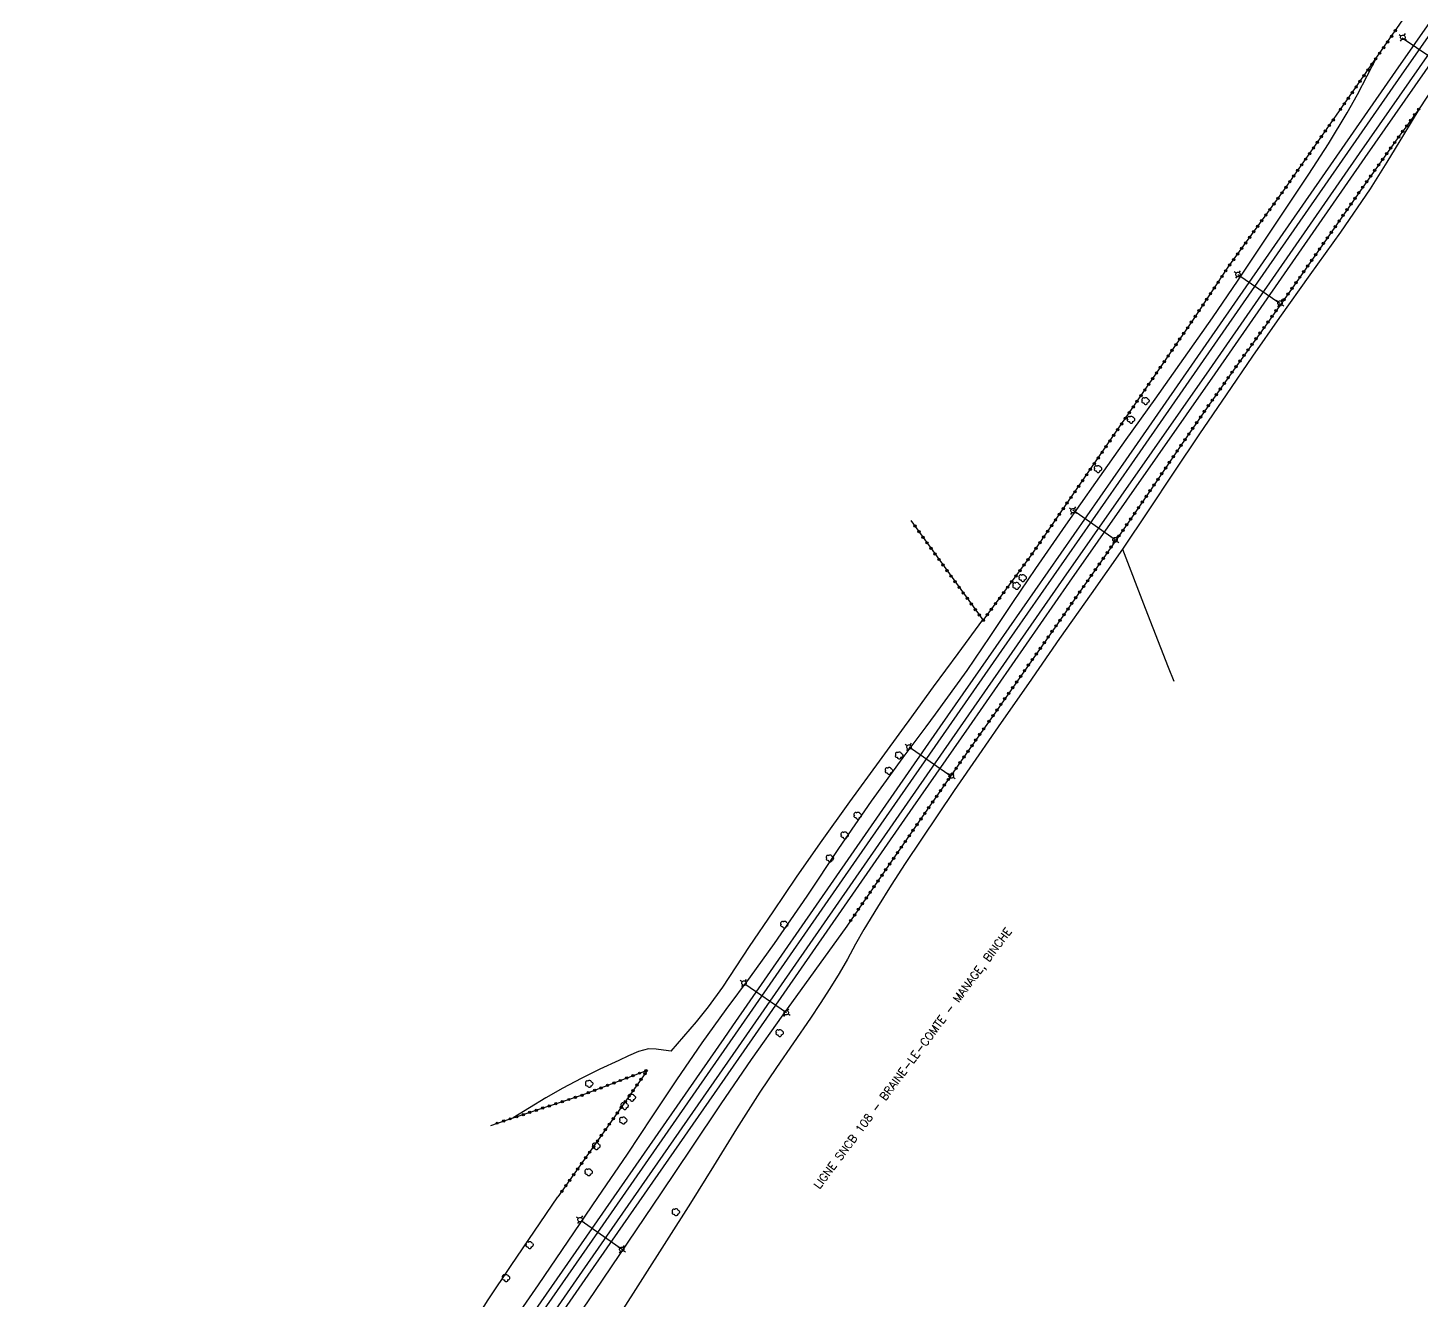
# Model space of a CAD drawing. Header units: millimetres. Extents: x 138000 to 139001, y 123000 to 124000.
# Drawn here: x 138090.4 to 138395.1, y 123550.7 to 123828.8 of the extents above; entities that cross this region are included whole.
import ezdxf

# ---------------------------------------------------------------- set-up
doc = ezdxf.new("R2010")
doc.units = ezdxf.units.MM
doc.layers.get('0').update_dxf_attribs({"linetype": 'CONTINUOUS'})
for name, color, linetype in [('W0211', 2, 'CONTINUOUS'), ('W0214', 2, 'CONTINUOUS'), ('W0300', 7, 'CONTINUOUS'), ('W0322', 7, 'CONTINUOUS'), ('W0323', 7, 'CONTINUOUS'), ('W0330', 7, 'CONTINUOUS'), ('W0610', 7, 'CONTINUOUS'), ('W0611', 7, 'CONTINUOUS'), ('W0700', 7, 'CONTINUOUS'), ('W0989', 7, 'CONTINUOUS')]:
    doc.layers.add(name, color=color, linetype=linetype)
doc.styles.get("Standard").update_dxf_attribs({"font": 'romans.shx', "width": 0.85})

# ---------------------------------------------------------------- blocks, each defined once
blk = doc.blocks.new('T610')
for p, q in [((-0.500001, 0), (-1.000002, 0)), ((0, 0.500001), (0, 1.000002)), ((0.500001, 0), (1.000002, 0)), ((0, -0.500001), (0, -1.000002))]:
    blk.add_line(p, q)
blk.add_ellipse((0, 0), major_axis=(-0.353554, 0.353554), ratio=1, start_param=3.926990817, end_param=10.2101761242)
blk = doc.blocks.new('T300')
for p, q in [((-0.8, 0.51), (-0.86, 0.34)), ((-0.86, 0.34), (-0.86, 0.17)), ((-0.86, 0.17), (-0.74, 0.06)), ((-0.69, 0.63), (-0.8, 0.51)), ((-0.8, -0.06), (-0.74, 0.06)), ((-0.74, 0.06), (-0.69, 0.11)), ((-0.57, 0.69), (-0.69, 0.63)), ((-0.46, 0.69), (-0.57, 0.69)), ((-0.29, 0.63), (-0.46, 0.69)), ((-0.29, 0.63), (-0.17, 0.74)), ((-0.23, 0.57), (-0.29, 0.63)), ((-0.17, 0.74), (-0.06, 0.8)), ((-0.06, 0.8), (0.06, 0.8)), ((0.06, 0.8), (0.23, 0.74)), ((0.23, 0.74), (0.34, 0.63)), ((0.34, 0.63), (0.4, 0.51)), ((0.46, 0.46), (0.34, 0.46)), ((0.4, 0.51), (0.4, 0.46)), ((0.57, 0.4), (0.46, 0.46)), ((0.57, 0.4), (0.69, 0.29)), ((0.69, 0.29), (0.74, 0.17)), ((0.74, 0.06), (0.69, -0.17)), ((0.74, 0.17), (0.74, 0.06)), ((-0.8, -0.17), (-0.8, -0.06)), ((-0.8, -0.23), (-0.8, -0.17)), ((-0.74, -0.34), (-0.8, -0.23)), ((-0.69, -0.4), (-0.74, -0.34)), ((-0.51, -0.46), (-0.69, -0.4)), ((-0.4, -0.46), (-0.51, -0.46)), ((-0.4, -0.46), (-0.34, -0.46)), ((-0.34, -0.46), (-0.34, -0.4)), ((-0.34, -0.51), (-0.34, -0.46)), ((-0.29, -0.63), (-0.34, -0.51)), ((-0.17, -0.74), (-0.29, -0.63)), ((-0.06, -0.8), (-0.17, -0.74)), ((0.06, -0.8), (-0.06, -0.8)), ((0.17, -0.74), (0.06, -0.8)), ((0.23, -0.69), (0.17, -0.74)), ((0.29, -0.46), (0.23, -0.46)), ((0.29, -0.63), (0.23, -0.69)), ((0.46, -0.4), (0.29, -0.46)), ((0.34, -0.51), (0.29, -0.63)), ((0.34, -0.51), (0.34, -0.46)), ((0.57, -0.34), (0.46, -0.4)), ((0.63, -0.29), (0.57, -0.34)), ((0.69, -0.17), (0.63, -0.29))]:
    blk.add_line(p, q)
blk = doc.blocks.new('t323o')
at = {"color": 0, "linetype": 'Continuous'}
for radius in [0.25, 0.15]:
    blk.add_circle((0, 0), radius, dxfattribs=at)
blk = doc.blocks.new('t322o')
at = {"color": 0, "linetype": 'Continuous'}
for radius in [0.25, 0.15]:
    blk.add_circle((0, 0), radius, dxfattribs=at)

msp = doc.modelspace()

# ---------------------------------------------------------------- linework, layer by layer
at = {"layer": 'W0211'}
for points in [[(138286.81, 123676), (138288.86, 123678.75), (138295.78, 123688.32), (138300.84, 123695.73), (138305.81, 123703.21), (138310.83, 123710.65), (138317.35, 123720.07), (138323.95, 123729.44), (138330.56, 123738.79), (138336.88, 123747.66), (138343.21, 123756.52), (138349.46, 123765.43), (138355.07, 123773.65), (138360.62, 123781.92), (138366.1, 123790.24), (138370.47, 123796.84), (138374.81, 123803.46), (138378.92, 123810.23), (138381.13, 123814.24), (138383.26, 123818.3), (138385.39, 123822.37)], [(138202.07, 123554.05), (138208.55, 123563.57), (138215.03, 123573.1), (138221.5, 123582.63), (138226.92, 123590.75), (138232.34, 123598.88), (138237.86, 123606.93), (138243.1, 123614.2), (138248.43, 123621.4), (138253.69, 123628.65), (138260.79, 123638.98), (138267.76, 123649.41), (138274.86, 123659.74), (138281.81, 123669.28), (138286.81, 123676)], [(138269.47, 123632.45), (138262.47, 123622.75), (138255.48, 123613.06), (138248.57, 123603.3), (138241.95, 123593.64), (138235.42, 123583.91), (138228.89, 123574.18), (138221.62, 123563.4), (138214.34, 123552.61), (138207.02, 123541.86)], [(138231.07, 123605.11), (138229.42, 123605.34), (138227.77, 123605.57), (138226.15, 123605.6), (138223.93, 123605.05), (138221.76, 123604.09), (138219.61, 123603.09), (138215.45, 123601.21), (138211.38, 123599.16), (138207.36, 123597.01), (138203.7, 123594.91), (138200.1, 123592.72), (138196.5, 123590.52)], [(138090.42, 123394.58), (138098.32, 123405.48), (138106.21, 123416.38), (138114.03, 123427.34), (138119.84, 123435.68), (138125.61, 123444.06), (138131.38, 123452.43), (138138.07, 123462.05), (138144.77, 123471.66), (138151.45, 123481.28), (138156.14, 123488.08), (138160.83, 123494.88), (138165.53, 123501.67), (138171.76, 123510.6), (138178.02, 123519.51), (138184.27, 123528.42), (138190.21, 123536.96), (138196.14, 123545.51), (138202.07, 123554.05)]]:
    msp.add_lwpolyline(points, dxfattribs=at)
at = {"layer": 'W0214'}
for points in [[(138394.76, 123811.3), (138391.17, 123805.38), (138387.58, 123799.46), (138383.9, 123793.6), (138377.45, 123784.12), (138370.75, 123774.82), (138364.08, 123765.48), (138358.22, 123757.03), (138352.4, 123748.55), (138346.61, 123740.05), (138340.96, 123731.66), (138335.35, 123723.26), (138329.74, 123714.85), (138322.88, 123705.07), (138316.01, 123695.3), (138309.18, 123685.51), (138303.76, 123677.71), (138302.57, 123676)], [(138282.08, 123676), (138283.11, 123677.41), (138288.47, 123684.74), (138293.83, 123692.07), (138299.19, 123699.4)], [(138302.57, 123676), (138298.36, 123669.9), (138292.99, 123662.07), (138289.38, 123656.79), (138285.78, 123651.49), (138282.25, 123646.15), (138279.18, 123641.38), (138276.16, 123636.58), (138273.23, 123631.71), (138271.42, 123628.5), (138269.65, 123625.26), (138267.82, 123622.06), (138265.77, 123618.79), (138263.66, 123615.55), (138261.52, 123612.33), (138257.85, 123606.92), (138254.13, 123601.54), (138250.46, 123596.13), (138245.33, 123588.11), (138240.33, 123580.01), (138235.31, 123571.92), (138230.06, 123563.68), (138224.78, 123555.45), (138219.56, 123547.18)], [(138231.07, 123605.11), (138233.83, 123608.32), (138236.6, 123611.53), (138239.26, 123614.82), (138242.35, 123619.14), (138245.28, 123623.58), (138248.22, 123628.02), (138253.36, 123635.59), (138258.51, 123643.16), (138263.72, 123650.68), (138270.12, 123659.63), (138276.61, 123668.53), (138282.08, 123676)], [(138112.48, 123439.44), (138114.55, 123442.74), (138116.62, 123446.04), (138118.8, 123449.26), (138121.58, 123452.76), (138124.52, 123456.15), (138127.37, 123459.61), (138130.22, 123463.49), (138132.97, 123467.43), (138135.76, 123471.36), (138141.03, 123478.37), (138146.41, 123485.31), (138151.74, 123492.28), (138158.05, 123500.69), (138164.3, 123509.14), (138170.37, 123517.72), (138177.4, 123528.64), (138184.15, 123539.76), (138191.06, 123550.77), (138196.1, 123558.29), (138201.2, 123565.77), (138206.31, 123573.24)]]:
    msp.add_lwpolyline(points, dxfattribs=at)
at = {"layer": 'W0322'}
for points in [[(138394.76, 123811.3), (138393.23, 123809.21), (138391.7, 123807.12), (138390.18, 123805.03), (138382.3, 123793.97), (138374.52, 123782.83), (138366.72, 123771.71), (138360.56, 123763.08), (138354.39, 123754.47), (138348.27, 123745.81), (138342.67, 123737.71), (138337.13, 123729.57), (138331.56, 123721.45), (138326.06, 123713.55), (138320.53, 123705.65), (138315.01, 123697.77), (138308.35, 123688.28), (138301.68, 123678.8), (138299.71, 123676)], [(138299.71, 123676), (138295.03, 123669.32), (138286.49, 123657.04), (138277.98, 123644.74), (138269.47, 123632.45)]]:
    msp.add_lwpolyline(points, dxfattribs=at)
at = {"layer": 'W0323'}
for points in [[(138376.57, 123809.73), (138385.39, 123822.37), (138393.78, 123834.4), (138411.89, 123859.19), (138435.02, 123892.07), (138435.13, 123892.23), (138449, 123912.44), (138472.29, 123946.07), (138506.08, 124000)], [(138500.93, 123965.12), (138474.17, 123927.43), (138450.74, 123893.34), (138397.54, 123815.53), (138394.76, 123811.3)], [(138283.5, 123721.09), (138299.19, 123699.4), (138299.29, 123699.26), (138309.78, 123713.47), (138325.92, 123736.9), (138345.26, 123765.08), (138353.04, 123776.73), (138364.79, 123792.95), (138376.57, 123809.73)], [(138191.63, 123588.87), (138193.08, 123589.4), (138196.5, 123590.52), (138211.73, 123595.54), (138225.92, 123600.99)], [(138225.92, 123600.99), (138206.31, 123573.24)]]:
    msp.add_lwpolyline(points, dxfattribs=at)
at = {"layer": 'W0330'}
msp.add_lwpolyline([(138329.74, 123714.85), (138334.74, 123701.96), (138339.74, 123689.07), (138340.96, 123686.01)], dxfattribs=at)
at = {"layer": 'W0611'}
for points in [[(138400.1, 123820.37), (138390.88, 123826.55)], [(138354.99, 123774.89), (138364.17, 123768.64)], [(138328.19, 123716.88), (138318.92, 123723.37)], [(138283.13, 123671.65), (138292.28, 123665.25)], [(138256.27, 123613.46), (138247.22, 123619.78)], [(138211.43, 123568.13), (138220.46, 123561.76)]]:
    msp.add_lwpolyline(points, dxfattribs=at)
at = {"layer": 'W0700'}
for points in [[(138515.06, 124000), (138500.06, 123978.48), (138474.71, 123941.98), (138445.18, 123899.36), (138417, 123858.79), (138389.47, 123819.34), (138359.84, 123776.7), (138330.5, 123734.4), (138302.06, 123693.54), (138289.84, 123676)], [(138516.92, 124000), (138501.31, 123977.61), (138475.97, 123941.11), (138446.44, 123898.48), (138418.26, 123857.92), (138390.72, 123818.47), (138361.1, 123775.82), (138331.75, 123733.53), (138303.32, 123692.66), (138291.71, 123676)], [(138294.36, 123676), (138316.94, 123708.48), (138348.77, 123754.02), (138381.58, 123801.36), (138412.18, 123845.29), (138446.85, 123895.24), (138479.3, 123941.9), (138511.81, 123988.56), (138519.75, 124000)], [(138296.22, 123676), (138318.2, 123707.6), (138350.02, 123753.14), (138382.84, 123800.49), (138413.44, 123844.42), (138448.1, 123894.37), (138480.55, 123941.02), (138513.06, 123987.69), (138521.61, 124000)], [(138204.46, 123546.62), (138211.71, 123557.02), (138245.78, 123606.03), (138282.75, 123659.31), (138294.36, 123676)], [(138205.71, 123545.75), (138212.96, 123556.15), (138247.04, 123605.16), (138284.01, 123658.44), (138296.22, 123676)], [(138289.84, 123676), (138270.34, 123647.99), (138244.48, 123610.67), (138242.57, 123607.91), (138214.9, 123568.01)], [(138291.71, 123676), (138271.6, 123647.12), (138245.74, 123609.8), (138216.16, 123567.14)], [(138214.9, 123568.01), (138190.24, 123532.64), (138167.7, 123500.15), (138140.5, 123461.03), (138114.54, 123423.61), (138092.3, 123391.62)], [(138216.16, 123567.14), (138191.5, 123531.77), (138168.96, 123499.28), (138141.76, 123460.15), (138115.8, 123422.74), (138093.56, 123390.75)]]:
    msp.add_lwpolyline(points, dxfattribs=at)

# ---------------------------------------------------------------- block references
at = {"layer": 'W0300'}
for p in [(138334.83, 123747.23), (138331.68, 123743.13), (138324.45, 123732.35), (138306.63, 123706.8), (138307.99, 123708.53), (138280.96, 123669.74), (138278.74, 123666.36), (138271.9, 123656.59), (138269.07, 123652.29), (138265.83, 123647.23), (138255.86, 123632.76), (138254.85, 123609.07), (138213.19, 123597.96), (138222.52, 123594.94), (138220.95, 123593.12), (138220.65, 123589.94), (138214.76, 123584.33), (138213.09, 123578.63), (138232.14, 123569.9), (138200.16, 123562.74), (138195.02, 123555.5)]:
    msp.add_blockref('T300', p, dxfattribs=at)
at = {"layer": 'W0322'}
for p, rotation in [((138394.55, 123811.02), 233.7985154125353), ((138392.78, 123808.59), 233.7985154127255), ((138393.67, 123809.8), 233.7985154125353), ((138390.13, 123804.96), 234.5162582458609), ((138391.01, 123806.17), 233.9091671555729), ((138391.89, 123807.38), 233.7985154127255), ((138388.39, 123802.52), 234.5162582458609), ((138389.26, 123803.74), 234.5162582458609), ((138385.77, 123798.85), 234.5162582458609), ((138386.64, 123800.07), 234.5162582458609), ((138387.52, 123801.3), 234.5162582458609), ((138384.03, 123796.41), 234.5162582458609), ((138384.9, 123797.63), 234.5162582458609), ((138381.43, 123792.74), 235.0839908493123), ((138382.29, 123793.97), 235.0839908493123), ((138383.16, 123795.19), 234.5162582458609), ((138379.72, 123790.28), 235.0839908493123), ((138380.57, 123791.51), 235.0839908493123), ((138377.14, 123786.59), 235.0839908493123), ((138378, 123787.82), 235.0839908493123), ((138378.86, 123789.05), 235.0839908493123), ((138375.42, 123784.13), 235.0839908493123), ((138376.28, 123785.36), 235.0839908493123), ((138372.84, 123780.44), 234.9634072507775), ((138373.7, 123781.67), 234.9634072507775), ((138374.56, 123782.9), 235.0839908493123), ((138371.12, 123777.98), 234.9634072507775), ((138371.98, 123779.21), 234.9634072507775), ((138368.54, 123774.3), 234.9634072507775), ((138369.4, 123775.53), 234.9634072507775), ((138370.26, 123776.76), 234.9634072507775), ((138366.81, 123771.84), 234.9634072507775), ((138367.68, 123773.07), 234.9634072507775), ((138364.2, 123768.18), 234.476145983264), ((138365.07, 123769.4), 234.476145983264), ((138365.94, 123770.62), 234.476145983264), ((138362.46, 123765.74), 234.476145983264), ((138363.33, 123766.96), 234.476145983264), ((138359.84, 123762.08), 234.380001645325), ((138360.71, 123763.3), 234.476145983264), ((138361.59, 123764.52), 234.476145983264), ((138358.09, 123759.64), 234.380001645325), ((138358.97, 123760.86), 234.380001645325), ((138355.47, 123755.98), 234.380001645325), ((138356.35, 123757.2), 234.380001645325), ((138357.22, 123758.42), 234.380001645325), ((138353.73, 123753.54), 234.7325299614375), ((138354.6, 123754.76), 234.380001645325), ((138351.13, 123749.86), 234.7325299614375), ((138352, 123751.09), 234.7325299614375), ((138352.87, 123752.31), 234.7325299614375), ((138349.4, 123747.41), 234.7325299614375), ((138350.27, 123748.64), 234.7325299614375), ((138346.83, 123743.72), 235.388385657274), ((138347.68, 123744.96), 235.388385657274), ((138348.53, 123746.19), 234.7325299614375), ((138345.12, 123741.25), 235.388385657274), ((138345.97, 123742.49), 235.388385657274), ((138342.57, 123737.55), 235.7111561609276), ((138343.42, 123738.79), 235.388385657274), ((138344.27, 123740.02), 235.388385657274), ((138340.88, 123735.07), 235.7111561609276), ((138341.72, 123736.31), 235.7111561609276), ((138338.34, 123731.35), 235.7111561609276), ((138339.19, 123732.59), 235.7111561609276), ((138340.03, 123733.83), 235.7111561609276), ((138336.65, 123728.88), 235.5514129489527), ((138337.5, 123730.11), 235.7111561609276), ((138334.95, 123726.4), 235.5514129489527), ((138335.8, 123727.64), 235.5514129489527), ((138332.41, 123722.69), 235.5514129489527), ((138333.26, 123723.93), 235.5514129489527), ((138334.1, 123725.17), 235.5514129489527), ((138330.7, 123720.22), 235.1780586337441), ((138331.56, 123721.45), 235.5514129489527), ((138328.13, 123716.53), 235.1780586337441), ((138328.99, 123717.76), 235.1780586337441), ((138329.85, 123718.99), 235.1780586337441), ((138326.42, 123714.07), 235.1780586337441), ((138327.28, 123715.3), 235.1780586337441), ((138323.84, 123710.38), 235.0065179010576), ((138324.7, 123711.61), 235.0065179010576), ((138325.56, 123712.84), 235.0065179010576), ((138322.12, 123707.92), 235.0065179010576), ((138322.98, 123709.15), 235.0065179010576), ((138319.54, 123704.24), 234.9767920629437), ((138320.4, 123705.46), 234.9767920629437), ((138321.26, 123706.69), 235.0065179010576), ((138317.82, 123701.78), 234.9767920629437), ((138318.68, 123703.01), 234.9767920629437), ((138315.23, 123698.09), 234.9767920629437), ((138316.1, 123699.32), 234.9767920629437), ((138316.96, 123700.55), 234.9767920629437), ((138313.51, 123695.64), 234.9261594117629), ((138314.37, 123696.87), 234.9261594117629), ((138310.93, 123691.95), 234.9261594117629), ((138311.79, 123693.18), 234.9261594117629), ((138312.65, 123694.41), 234.9261594117629), ((138309.2, 123689.5), 234.9261594117629), ((138310.06, 123690.73), 234.9261594117629), ((138306.61, 123685.82), 234.876739565712), ((138307.48, 123687.05), 234.876739565712), ((138308.34, 123688.27), 234.876739565712), ((138304.89, 123683.36), 234.876739565712), ((138305.75, 123684.59), 234.876739565712), ((138302.3, 123679.68), 234.876739565712), ((138303.16, 123680.91), 234.876739565712), ((138304.02, 123682.14), 234.876739565712), ((138300.57, 123677.23), 234.9737218297633), ((138301.44, 123678.46), 234.9737218297633), ((138298.55, 123674.34), 234.9821030284379), ((138299.41, 123675.57), 234.9821030284379), ((138295.97, 123670.66), 234.9821030284379), ((138296.83, 123671.89), 234.9821030284379), ((138297.69, 123673.11), 234.9821030284379), ((138294.25, 123668.2), 235.1834423985427), ((138295.11, 123669.43), 234.9821030284379), ((138291.68, 123664.5), 235.1834423985427), ((138292.54, 123665.73), 235.1834423985427), ((138293.4, 123666.97), 235.1834423985427), ((138289.97, 123662.04), 235.1834423985427), ((138290.83, 123663.27), 235.1834423985427), ((138287.4, 123658.35), 235.1834423985427), ((138288.26, 123659.58), 235.1834423985427), ((138289.11, 123660.81), 235.1834423985427), ((138285.69, 123655.88), 235.3130856540246), ((138286.54, 123657.11), 235.1834423985427), ((138283.13, 123652.18), 235.3130856540246), ((138283.98, 123653.41), 235.3130856540246), ((138284.84, 123654.65), 235.3130856540246), ((138281.42, 123649.71), 235.3130856540246), ((138282.28, 123650.95), 235.3130856540246), ((138279.72, 123647.25), 235.3130856540246), ((138280.57, 123648.48), 235.3130856540246), ((138277.15, 123643.55), 235.3099351836524), ((138278.01, 123644.78), 235.3130856540246), ((138278.86, 123646.01), 235.3130856540246), ((138275.45, 123641.08), 235.3099351836524), ((138276.3, 123642.31), 235.3099351836524), ((138272.89, 123637.38), 235.3099351836524), ((138273.74, 123638.61), 235.3099351836524), ((138274.59, 123639.85), 235.3099351836524), ((138271.18, 123634.91), 235.3099351836524), ((138272.03, 123636.15), 235.3099351836524), ((138270.32, 123633.68), 235.3099351836524)]:
    msp.add_blockref('t322o', p, dxfattribs=dict(at, rotation=rotation))
at = {"layer": 'W0323'}
for p, rotation in [((138388.59, 123826.95), 55.09661047951392), ((138389.44, 123828.18), 55.09661047951392), ((138386.01, 123823.26), 55.09661047951392), ((138386.87, 123824.49), 55.09661047951392), ((138387.73, 123825.72), 55.09661047951392), ((138384.29, 123820.8), 55.09629903776959), ((138385.15, 123822.03), 55.09629903776959), ((138381.72, 123817.11), 55.09629903776959), ((138382.58, 123818.34), 55.09629903776959), ((138383.44, 123819.57), 55.09629903776959), ((138380, 123814.65), 55.09629903776959), ((138380.86, 123815.88), 55.09629903776959), ((138377.43, 123810.96), 55.09629903776959), ((138378.29, 123812.19), 55.09629903776959), ((138379.14, 123813.42), 55.09629903776959), ((138375.84, 123808.68), 54.91617219524253), ((138373.25, 123805), 54.91617219524253), ((138374.11, 123806.23), 54.91617219524253), ((138374.97, 123807.45), 54.91617219524253), ((138371.53, 123802.54), 54.91617219524253), ((138372.39, 123803.77), 54.91617219524253), ((138368.94, 123798.86), 54.91617219524253), ((138369.8, 123800.09), 54.91617219524253), ((138370.66, 123801.32), 54.91617219524253), ((138367.21, 123796.41), 54.91617219524253), ((138368.08, 123797.63), 54.91617219524253), ((138364.62, 123792.73), 54.08012760249142), ((138365.49, 123793.95), 54.91617219524253), ((138366.35, 123795.18), 54.91617219524253), ((138362.86, 123790.3), 54.08012760249142), ((138363.74, 123791.51), 54.08012760249142), ((138360.22, 123786.65), 54.08012760249142), ((138361.1, 123787.87), 54.08012760249142), ((138361.98, 123789.08), 54.08012760249142), ((138358.46, 123784.22), 54.08012760249142), ((138359.34, 123785.44), 54.08012760249142), ((138355.82, 123780.58), 54.08012760249142), ((138356.7, 123781.79), 54.08012760249142), ((138357.58, 123783.01), 54.08012760249142), ((138354.06, 123778.15), 54.08012760249142), ((138354.94, 123779.36), 54.08012760249142), ((138351.51, 123774.45), 56.26568863760912), ((138352.34, 123775.69), 56.26568863760912), ((138353.19, 123776.93), 54.08012760249142), ((138349.85, 123771.95), 56.26568863760912), ((138350.68, 123773.2), 56.26568863760912), ((138347.35, 123768.21), 56.26568863760912), ((138348.18, 123769.46), 56.26568863760912), ((138349.01, 123770.7), 56.26568863760912), ((138345.68, 123765.71), 56.26568863760912), ((138346.51, 123766.96), 56.26568863760912), ((138343.14, 123762), 55.54015914752076), ((138343.99, 123763.23), 55.54015914752076), ((138344.84, 123764.47), 55.54015914752076), ((138341.44, 123759.52), 55.54015914752076), ((138342.29, 123760.76), 55.54015914752076), ((138338.9, 123755.81), 55.54015914752076), ((138339.75, 123757.05), 55.54015914752076), ((138340.6, 123758.29), 55.54015914752076), ((138337.2, 123753.34), 55.54015914752076), ((138338.05, 123754.58), 55.54015914752076), ((138334.65, 123749.63), 55.54015914752076), ((138335.5, 123750.87), 55.54015914752076), ((138336.35, 123752.1), 55.54015914752076), ((138332.96, 123747.16), 55.54015914752076), ((138333.81, 123748.39), 55.54015914752076), ((138331.26, 123744.68), 55.54015914752076), ((138332.11, 123745.92), 55.54015914752076), ((138328.71, 123740.97), 55.54015914752076), ((138329.56, 123742.21), 55.54015914752076), ((138330.41, 123743.45), 55.54015914752076), ((138327.02, 123738.5), 55.54015914752076), ((138327.86, 123739.74), 55.54015914752076), ((138324.47, 123734.79), 55.43721730371424), ((138325.32, 123736.03), 55.43721730371424), ((138326.17, 123737.26), 55.54015914752076), ((138322.76, 123732.32), 55.43721730371424), ((138323.61, 123733.56), 55.43721730371424), ((138320.21, 123728.61), 55.43721730371424), ((138321.06, 123729.85), 55.43721730371424), ((138321.91, 123731.09), 55.43721730371424), ((138318.51, 123726.14), 55.43721730371424), ((138319.36, 123727.38), 55.43721730371424), ((138315.96, 123722.44), 55.43721730371424), ((138316.81, 123723.67), 55.43721730371424), ((138317.66, 123724.91), 55.43721730371424), ((138284.38, 123719.88), 305.8680326231233), ((138314.25, 123719.97), 55.43721730371424), ((138315.11, 123721.2), 55.43721730371424), ((138285.26, 123718.66), 305.8680326231233), ((138286.14, 123717.45), 305.8680326231233), ((138287.02, 123716.23), 305.8680326231233), ((138311.7, 123716.26), 55.43721730371424), ((138312.55, 123717.5), 55.43721730371424), ((138313.4, 123718.73), 55.43721730371424), ((138287.9, 123715.02), 305.8680326231233), ((138288.78, 123713.8), 305.8680326231233), ((138310, 123713.79), 55.43721730371424), ((138310.85, 123715.03), 55.43721730371424), ((138289.66, 123712.59), 305.8680326231233), ((138290.54, 123711.37), 305.8680326231233), ((138291.41, 123710.15), 305.8680326231233), ((138307.34, 123710.16), 53.5874727505865), ((138308.23, 123711.37), 53.5874727505865), ((138309.12, 123712.58), 53.5874727505865), ((138292.29, 123708.94), 305.8680326231233), ((138293.17, 123707.72), 305.8680326231233), ((138305.56, 123707.75), 53.5874727505865), ((138306.45, 123708.96), 53.5874727505865), ((138294.05, 123706.51), 305.8680326231233), ((138294.93, 123705.29), 305.8680326231233), ((138295.81, 123704.08), 305.8680326231233), ((138302.89, 123704.13), 53.5874727505865), ((138303.78, 123705.33), 53.5874727505865), ((138304.67, 123706.54), 53.5874727505865), ((138296.69, 123702.86), 305.8680326231233), ((138297.57, 123701.65), 305.8680326231233), ((138301.11, 123701.71), 53.5874727505865), ((138302, 123702.92), 53.5874727505865), ((138298.45, 123700.43), 305.8680326231233), ((138299.32, 123699.3), 53.5874727505865), ((138300.22, 123700.51), 53.5874727505865), ((138225.56, 123600.85), 20.97771605333126), ((138217.16, 123597.63), 20.97771605333126), ((138218.56, 123598.17), 20.97771605333126), ((138219.96, 123598.7), 20.97771605333126), ((138221.36, 123599.24), 20.97771605333126), ((138222.76, 123599.78), 20.97771605333126), ((138223.63, 123597.74), 234.7504786225281), ((138224.16, 123600.31), 20.97771605333126), ((138224.49, 123598.96), 234.7504786225281), ((138225.36, 123600.19), 234.7504786225281), ((138208.71, 123594.55), 18.24175297246867), ((138210.13, 123595.02), 18.24175297246867), ((138211.56, 123595.49), 18.24175297246867), ((138212.96, 123596.02), 20.97771605333126), ((138214.36, 123596.55), 20.97771605333126), ((138215.76, 123597.09), 20.97771605333126), ((138221.9, 123595.29), 234.7504786225281), ((138222.76, 123596.51), 234.7504786225281), ((138198.73, 123591.26), 18.24175297246867), ((138200.16, 123591.73), 18.24175297246867), ((138201.58, 123592.2), 18.24175297246867), ((138203.01, 123592.67), 18.24175297246867), ((138204.43, 123593.14), 18.24175297246867), ((138205.86, 123593.61), 18.24175297246867), ((138207.28, 123594.08), 18.24175297246867), ((138219.3, 123591.61), 234.7504786225281), ((138220.17, 123592.84), 234.7504786225281), ((138221.03, 123594.06), 234.7504786225281), ((138193.04, 123589.38), 19.89299653859264), ((138194.46, 123589.85), 18.24851523199045), ((138195.88, 123590.32), 18.24851523199045), ((138197.31, 123590.79), 18.24175297246867), ((138217.57, 123589.16), 234.7504786225281), ((138218.43, 123590.39), 234.7504786225281), ((138214.97, 123585.49), 234.7504786225281), ((138215.84, 123586.71), 234.7504786225281), ((138216.7, 123587.94), 234.7504786225281), ((138213.24, 123583.04), 234.7504786225281), ((138214.11, 123584.26), 234.7504786225281), ((138210.64, 123579.36), 234.7504786225281), ((138211.51, 123580.59), 234.7504786225281), ((138212.37, 123581.81), 234.7504786225281), ((138208.91, 123576.91), 234.7504786225281), ((138209.78, 123578.14), 234.7504786225281), ((138207.18, 123574.46), 234.7504786225281), ((138208.05, 123575.69), 234.7504786225281)]:
    msp.add_blockref('t323o', p, dxfattribs=dict(at, rotation=rotation))
at = {"layer": 'W0610'}
for p, rotation in [((138391.06, 123826.72), 234.2999715718884), ((138355.02, 123774.88), 235.7000100875792), ((138364.2, 123768.62), 55.70001873900122), ((138318.98, 123723.25), 235.5000358090596), ((138328.14, 123716.88), 55.19996692948625), ((138283.07, 123671.59), 235.6000161181302), ((138292.32, 123665.26), 55.60002476955224), ((138247, 123619.99), 234.900003690474), ((138256.25, 123613.54), 55.09997296003726), ((138211.17, 123568.28), 234.900003690474), ((138220.26, 123561.8), 54.39996053238101)]:
    msp.add_blockref('T610', p, dxfattribs=dict(at, rotation=rotation))

# ---------------------------------------------------------------- texts
at = {"layer": 'W0989'}
msp.add_text('LIGNE SNCB 108 - BRAINE-LE-COMTE - MANAGE, BINCHE', height=1.75, rotation=53.2534, dxfattribs=at).set_placement((138263.51, 123574.84))

doc.saveas('drawing.dxf')
